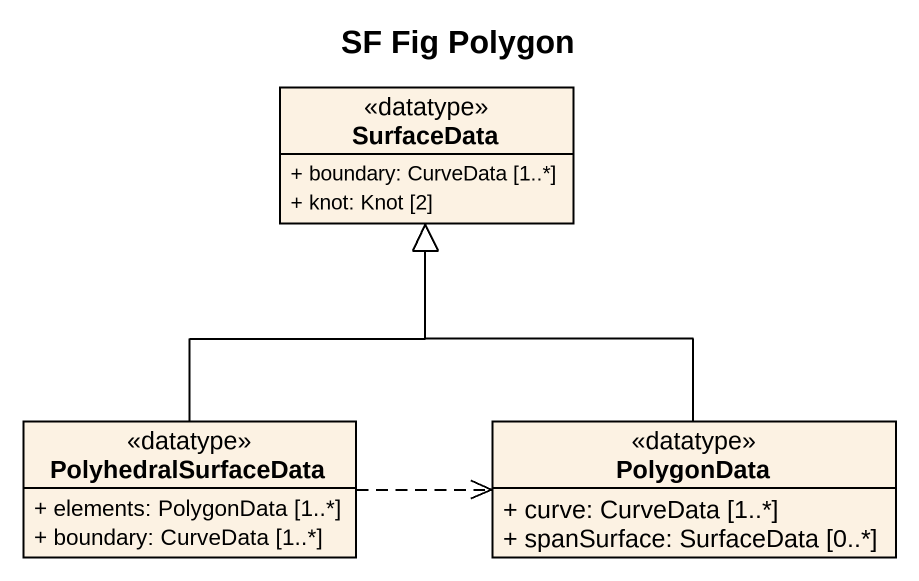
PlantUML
@startuml
title SF Fig Polygon
hide circle
hide empty members
skinparam classAttributeIconSize 0
class SurfaceData <<datatype>> {
  + boundary: CurveData [1..*]
  + knot: Knot [2]
}
class PolyhedralSurfaceData <<datatype>> {
  + elements: PolygonData [1..*]
  + boundary: CurveData [1..*]
}
class PolygonData <<datatype>> {
  + curve: CurveData [1..*]
  + spanSurface: SurfaceData [0..*]
}
PolyhedralSurfaceData -up-|> SurfaceData
PolyhedralSurfaceData .right.> PolygonData
PolygonData -up-|> SurfaceData
@enduml
